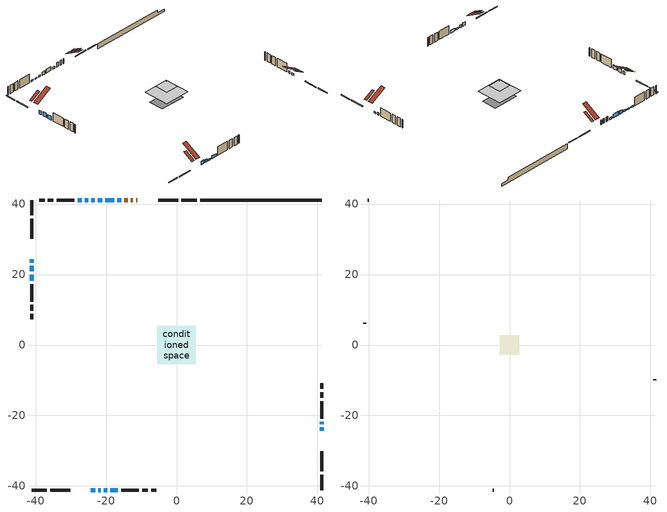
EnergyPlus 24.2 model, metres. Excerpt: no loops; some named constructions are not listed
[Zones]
conditioned space
 floor adiabatic (AdiabaticFloorConstruction): -5.47,-5.47 -5.47,5.47 5.47,5.47 5.47,-5.47 z2.21
 floor foundation (Slab1 construction): -5.41,-3.2 -5.41,3.2 5.41,3.2 5.41,-3.2 z-1.22
 wall outside (RimJoist1 construction): 5.78,41.15 1.4,41.15 / -41.15,-41.15 -36.77,-41.15 / -41.15,41.15 -41.15,36.77 / 41.15,-41.15 41.15,-36.77 z0.99:1.29
 wall outside (RimJoist2 construction): 0.47,41.15 -5.21,41.15 / -35.85,-41.15 -30.16,-41.15 / -41.15,35.85 -41.15,30.16 / 41.15,-35.85 41.15,-30.16 z0.99:1.29
 wall outside (AdiabaticWallConstruction 1): -11.08,41.15 -11.44,41.15 / -12.36,41.15 -12.92,41.15 / -13.85,41.15 -14.76,41.15 z0.99:3.02
 wall outside (AdiabaticWallConstruction): -15.69,41.15 -16.8,41.15 z0.99:1.91; -17.73,41.15 -20.17,41.15 / -41.15,20 -41.15,18.22 z0.99:2.62; -41.15,24.29 -41.15,23.38 / -24.29,-41.15 -23.07,-41.15 / -21.1,41.15 -22.32,41.15 z0.99:2.41; -22.14,-41.15 -21.53,-41.15 / -18.76,-41.15 -16.63,-41.15 z0.99:2.16; 41.15,-24.29 41.15,-23.38 / -20.61,-41.15 -19.69,-41.15 / -23.25,41.15 -24.16,41.15 z0.99:1.65; -25.09,41.15 -26.01,41.15 z0.99:1.45; -26.93,41.15 -28.05,41.15 z0.99:1.55; -41.15,22.45 -41.15,20.92 z0.99:2.67; 41.15,-22.45 41.15,-21.84 z0.99:2.01
 wall outside (Wall1 construction): -28.98,41.15 -33.98,41.15 / -15.7,-41.15 -10.69,-41.15 / -41.15,17.29 -41.15,12.28 / 41.15,-20.91 41.15,-15.9 z0.99:4.65
 wall outside (Wall2 construction): -34.91,41.15 -36.53,41.15 / -9.76,-41.15 -8.14,-41.15 / -41.15,11.36 -41.15,9.74 / 41.15,-14.98 41.15,-13.36 z0.99:4.65
 wall outside (Wall3 construction): -37.46,41.15 -38.98,41.15 / -7.21,-41.15 -5.69,-41.15 / -41.15,8.81 -41.15,7.29 / 41.15,-12.43 41.15,-10.91 z0.99:4.65
 wall foundation (FoundationWall1 construction): 6.71,41.15,-1.22 6.71,41.15,0.99 37.71,41.15,0.99 37.71,41.15,-0.2 41.15,41.15,-0.2 41.15,41.15,-1.22
 window (WindowConstruction 9): -15.69,41.15 -16.8,41.15 z0.99:1.9
 window (WindowConstruction 4): -17.73,41.15 -20.17,41.15 z0.99:2.61
 window (WindowConstruction 5): -41.15,24.29 -41.15,23.38 z0.99:2.41
 window (WindowConstruction 6): -24.29,-41.15 -23.07,-41.15 z0.99:2.41
 window (WindowConstruction 7): -22.14,-41.15 -21.53,-41.15 z0.99:2.16
 window (WindowConstruction 8): -21.1,41.15 -22.32,41.15 z0.99:2.41
 window (WindowConstruction 11): 41.15,-24.29 41.15,-23.38 z0.99:1.65
 window (WindowConstruction 12): -20.6,-41.15 -19.69,-41.15 z0.99:1.65
 window (WindowConstruction 13): -23.25,41.15 -24.16,41.15 z0.99:1.65
 window (WindowConstruction 14): -25.09,41.15 -26,41.15 z0.99:1.45
 window (WindowConstruction 10): -26.93,41.15 -28.05,41.15 z0.99:1.55
 window (WindowConstruction): -41.15,22.45 -41.15,20.92 z0.99:2.67
 window (WindowConstruction 1): -41.15,19.99 -41.15,18.22 z0.99:2.61
 window (WindowConstruction 2): 41.15,-22.45 41.15,-21.84 z0.99:2.01
 window (WindowConstruction 3): -18.76,-41.15 -16.63,-41.15 z0.99:2.16
 door (Door): -11.08,41.15 -11.44,41.15 z0.99:3.02
 door (Door 1): -12.37,41.15 -12.92,41.15 z0.99:3.02
 door (Door 2): -13.85,41.15 -14.76,41.15 z0.99:3.02
 ceiling adiabatic (AdiabaticFloorConstruction): 5.47,-5.47 5.47,5.47 -5.47,5.47 -5.47,-5.47 z2.21
 roof outside (Roof1 construction): -7.3,41.15,4.65 -7.3,37.12,7 -6.14,37.12,7 -6.14,41.15,4.65; -28.07,-41.15,4.65 -28.07,-37.12,7 -29.23,-37.12,7 -29.23,-41.15,4.65; -41.15,28.07,4.65 -37.12,28.07,7 -37.12,29.23,7 -41.15,29.23,4.65; 41.15,-28.07,4.65 37.12,-28.07,7 37.12,-29.23,7 41.15,-29.23,4.65
attic - vented
 floor to conditioned space (Floor1 construction Reversed): -2.72,-2.72 -2.72,2.72 2.72,2.72 2.72,-2.72 z4.65
 floor to conditioned space (Floor2 construction Reversed): -2.31,-2.31 -2.31,2.31 2.31,2.31 2.31,-2.31 z4.65
 wall outside (Wall4 construction): -39.91,41.15 -40.22,41.15 / -4.76,-41.15 -4.45,-41.15 / -41.15,6.36 -41.15,6.05 / 41.15,-9.98 41.15,-9.67 z0.99:4.65
 roof outside (Roof2 construction): -10.15,41.15,4.65 -10.15,34.53,8.51 -8.23,34.53,8.51 -8.23,41.15,4.65; -25.22,-41.15,4.65 -25.22,-34.53,8.51 -27.14,-34.53,8.51 -27.14,-41.15,4.65; -41.15,25.22,4.65 -34.53,25.22,8.51 -34.53,27.14,8.51 -41.15,27.14,4.65; 41.15,-25.22,4.65 34.53,-25.22,8.51 34.53,-27.14,8.51 41.15,-27.14,4.65
[Material] Roughness=Rough; Thermal Absorptance=0.9
Name | Thickness {m} | Conductivity {W/m-K} | Density {kg/m3} | Specific Heat {J/kg-K} | Solar Absorptance | Visible Absorptance
ceiling loosefill ins | 0.169333 | 0.0480833 | 16.02 | 1046.75 | 0.7 | 0.7
ceiling stud and cavity | 0.1397 | 0.162909 | 65.682 | 1177.47 | 0.7 | 0.7
ceiling stud and cavity 1 | 0.1397 | 0.0759935 | 65.682 | 1177.47 | 0.7 | 0.7
gypsum board | 0.0127 | 0.160291 | 801 | 837.4 | 0.6 | 0.6
[Construction]
Floor1 construction: ceiling loosefill ins, ceiling stud and cavity, gypsum board
Floor2 construction: ceiling stud and cavity 1, gypsum board
[EnergyManagementSystem:Program]
infil_program: Set p_m = 0.14; Set p_s = 0.22; Set s_m = 270; Set s_s = 370; Set z_m = 9.99744; Set z_s = 4.753894172523558; Set f_t = (((s_m/z_m)^p_m)*((z_s/s_s)^p_s)); Set Tdiff = tin_s-tout_s; Set dT = @Abs Tdiff; Set c = 0.0874; Set Cs = 0.0892; Set Cw = 0.1658; Set n = 0.65; Set sft = (f_t*0.3); Set temp1 = ((c*Cw)*((sft*site_vw_s)^(2*n)))^2; Set Qinf = (((c*Cs*(dT^n))^2)+temp1)^0.5; Set Qinf = (@Max Qinf 0); Set mech_vent_house_fan_sensible_load_act = 0.0; Set mech_vent_house_fan_latent_load_act = 0.0; Set OASupInPb = out_pb_s; Set OASupInTemp = tout_s; Set OASupInW = out_wt_s; Set OASupRho = (@RhoAirFnPbTdbW OASupInPb OASupInTemp OASupInW); Set OASupCp = (@CpAirFnW OASupInW); Set OASupInEnth = (@HFnTdbW OASupInTemp OASupInW); Set ZoneTemp = tin_s; Set ZoneW = win_s; Set ZoneCp = (@CpAirFnW ZoneW); Set ZoneAirEnth = (@HFnTdbW ZoneTemp ZoneW); Set mech_vent_house_fan_cfis_act = 0.0; Set QWHV_cfis_sup = 0.0; Set QWHV_cfis_suppl_sup = 0.0; Set QWHV_cfis_suppl_exh = 0.0; Set Qrange = 0; Set Qrange = Qrange + 0.075 * mech_vent_range_fan_0_sch_s; Set Qbath = 0; Set Qdryer = 0; Set Qdryer = Qdryer + 0.00308 * clothes_dryer_exhaust_0_sch_s; Set QWHV_sup = 0.0; Set QWHV_exh = 0.00833; Set Qsupply = QWHV_sup + QWHV_cfis_sup + QWHV_cfis_suppl_sup; Set Qexhaust = Qrange + Qbath + Qdryer + QWHV_exh + QWHV_cfis_suppl_exh; Set Qfan = (@Max Qexhaust Qsupply); Set Qducts = 0; If Qducts < 0; Set Qsupply = Qsupply - Qducts; Else; Set Qexhaust = Qexhaust + Qducts; EndIf; Set Qfan_with_ducts = (@Max Qexhaust Qsupply); Set Qimb = (@Abs (Qsupply - Qexhaust)); If Qinf + Qimb > 0; Set Qtot = Qfan_with_ducts + (Qinf^2) / (Qinf + Qimb); Else; Set Qtot = Qfan_with_ducts; EndIf; Set Qinf_adj = Qtot - Qfan; Set infil_flow_act = Qinf_adj; Set infil_program_Qinf = Qinf_adj; Set infil_program_Qfan = Qfan; Set Qload = Qfan; Set Effectiveness_Sens = 0.0; Set Effectiveness_Lat = 0.0; Set Fan_MFR = Qload * OASupRho; Set ZoneInEnth = OASupInEnth; Set ZoneInTemp = OASupInTemp; Set FanTotalToCond = Fan_MFR * (ZoneInEnth - ZoneAirEnth); Set FanSensToCond = Fan_MFR * ZoneCp * (ZoneInTemp - ZoneTemp); Set FanLatToCond = FanTotalToCond - FanSensToCond; Set mech_vent_house_fan_sensible_load_act = mech_vent_house_fan_sensible_load_act + FanSensToCond; Set mech_vent_house_fan_latent_load_act = mech_vent_house_fan_latent_load_act + FanLatToCond
total_loads_program: Set loads_htg_tot = 0; Set loads_clg_tot = 0; If htg_load_cond > 0; Set loads_htg_tot = loads_htg_tot + (htg_load_cond - clg_load_cond) * 1.0; EndIf; Set loads_htg_tot = (@Max loads_htg_tot 0); If clg_load_cond > 0; Set loads_clg_tot = loads_clg_tot + (clg_load_cond - htg_load_cond) * 0.0; EndIf; Set loads_clg_tot = (@Max loads_clg_tot 0)
unmet_hours_program: Set htg_unmet_hours = 0; Set clg_unmet_hours = 0; Set unit_htg_unmet_hours = 0; If ((DayOfYear >= 1) && (DayOfYear <= 365)); Set unit_htg_unmet_hours = unit_htg_unmet_hours + conditioned_space_htg_unmet_s; If unit_htg_unmet_hours > htg_unmet_hours; Set htg_unmet_hours = unit_htg_unmet_hours; EndIf; EndIf
water_heater_EC_adj: If WarmupFlag == 0; Set dhw_e_cons = water_heater_energy + water_heater_on_cycle_parasitic + water_heater_off_cycle_parasitic; Set water_heater_ec_adj_act = 0.0 * dhw_e_cons / 1; EndIf
[EnergyManagementSystem:ProgramCallingManager]
boiler_hydronic_pump_disaggregate_program_calling_manager: EndOfSystemTimestepBeforeHVACReporting; boiler_hydronic_pump_disaggregate_program
boiler_hydronic_pump_power_program_calling_manager: EndOfSystemTimestepBeforeHVACReporting; boiler_hydronic_pump_power_program
component_loads_program_calling_manager: EndOfZoneTimestepAfterZoneReporting; component_loads_program
fridge_schedule_program_calling_manager: BeginZoneTimestepAfterInitHeatBalance; fridge_schedule_program
infil_program_calling_manager: BeginZoneTimestepAfterInitHeatBalance; infil_program
natural_vent_program_calling_manager: BeginZoneTimestepAfterInitHeatBalance; natural_vent_program
total_airflows_program_calling_manager: EndOfZoneTimestepAfterZoneReporting; total_airflows_program
total_loads_program_calling_manager: EndOfZoneTimestepAfterZoneReporting; total_loads_program
unmet_hours_program_calling_manager: EndOfZoneTimestepBeforeZoneReporting; unmet_hours_program
water_heater_EC_adj_ProgramManager: EndOfSystemTimestepBeforeHVACReporting; water_heater_EC_adj
[EnergyManagementSystem:OutputVariable] Type of Data in Variable=Summed
Name | EMS Variable | Update Frequency | EMS Program or Subroutine | Units
boiler hydronic pump disaggregate htg primary | boiler_hydronic_pump_primary_htg | SystemTimestep | boiler_hydronic_pump_disaggregate_program | J
loads_htg_tot_peakload_outvar; loads_htg_tot_annual_outvar; Energy Management System Output Variable 1; Energy Management System Output Variable 45 | loads_htg_tot | ZoneTimestep | total_loads_program | J
loads_clg_tot_peakload_outvar; loads_clg_tot_annual_outvar; Energy Management System Output Variable 2; Energy Management System Output Variable 46 | loads_clg_tot | ZoneTimestep | total_loads_program | J
htg_unmet_hours_annual_outvar; Energy Management System Output Variable 3 | htg_unmet_hours | ZoneTimestep | unmet_hours_program | hr
clg_unmet_hours_annual_outvar; Energy Management System Output Variable 4 | clg_unmet_hours | ZoneTimestep | unmet_hours_program | hr
loads_htg_roofs_annual_outvar; Energy Management System Output Variable 5 | loads_htg_roofs | ZoneTimestep | component_loads_program | J
loads_htg_ceilings_annual_outvar; Energy Management System Output Variable 6 | loads_htg_ceilings | ZoneTimestep | component_loads_program | J
loads_htg_walls_annual_outvar; Energy Management System Output Variable 7 | loads_htg_walls | ZoneTimestep | component_loads_program | J
loads_htg_rim_joists_annual_outvar; Energy Management System Output Variable 8 | loads_htg_rim_joists | ZoneTimestep | component_loads_program | J
loads_htg_foundation_walls_annual_outvar; Energy Management System Output Variable 9 | loads_htg_foundation_walls | ZoneTimestep | component_loads_program | J
loads_htg_doors_annual_outvar; Energy Management System Output Variable 10 | loads_htg_doors | ZoneTimestep | component_loads_program | J
loads_htg_windows_conduction_annual_outvar; Energy Management System Output Variable 11 | loads_htg_windows_conduction | ZoneTimestep | component_loads_program | J
loads_htg_windows_solar_annual_outvar; Energy Management System Output Variable 12 | loads_htg_windows_solar | ZoneTimestep | component_loads_program | J
loads_htg_skylights_conduction_annual_outvar; Energy Management System Output Variable 13 | loads_htg_skylights_conduction | ZoneTimestep | component_loads_program | J
loads_htg_skylights_solar_annual_outvar; Energy Management System Output Variable 14 | loads_htg_skylights_solar | ZoneTimestep | component_loads_program | J
loads_htg_floors_annual_outvar; Energy Management System Output Variable 15 | loads_htg_floors | ZoneTimestep | component_loads_program | J
loads_htg_slabs_annual_outvar; Energy Management System Output Variable 16 | loads_htg_slabs | ZoneTimestep | component_loads_program | J
loads_htg_internal_mass_annual_outvar; Energy Management System Output Variable 17 | loads_htg_internal_mass | ZoneTimestep | component_loads_program | J
loads_htg_infil_annual_outvar; Energy Management System Output Variable 18 | loads_htg_infil | ZoneTimestep | component_loads_program | J
loads_htg_natvent_annual_outvar; Energy Management System Output Variable 19 | loads_htg_natvent | ZoneTimestep | component_loads_program | J
loads_htg_mechvent_annual_outvar; Energy Management System Output Variable 20 | loads_htg_mechvent | ZoneTimestep | component_loads_program | J
loads_htg_whf_annual_outvar; Energy Management System Output Variable 21 | loads_htg_whf | ZoneTimestep | component_loads_program | J
loads_htg_ducts_annual_outvar; Energy Management System Output Variable 22 | loads_htg_ducts | ZoneTimestep | component_loads_program | J
loads_htg_intgains_annual_outvar; Energy Management System Output Variable 23 | loads_htg_intgains | ZoneTimestep | component_loads_program | J
loads_htg_lighting_annual_outvar; Energy Management System Output Variable 24 | loads_htg_lighting | ZoneTimestep | component_loads_program | J
loads_clg_roofs_annual_outvar; Energy Management System Output Variable 25 | loads_clg_roofs | ZoneTimestep | component_loads_program | J
loads_clg_ceilings_annual_outvar; Energy Management System Output Variable 26 | loads_clg_ceilings | ZoneTimestep | component_loads_program | J
loads_clg_walls_annual_outvar; Energy Management System Output Variable 27 | loads_clg_walls | ZoneTimestep | component_loads_program | J
loads_clg_rim_joists_annual_outvar; Energy Management System Output Variable 28 | loads_clg_rim_joists | ZoneTimestep | component_loads_program | J
loads_clg_foundation_walls_annual_outvar; Energy Management System Output Variable 29 | loads_clg_foundation_walls | ZoneTimestep | component_loads_program | J
loads_clg_doors_annual_outvar; Energy Management System Output Variable 30 | loads_clg_doors | ZoneTimestep | component_loads_program | J
loads_clg_windows_conduction_annual_outvar; Energy Management System Output Variable 31 | loads_clg_windows_conduction | ZoneTimestep | component_loads_program | J
loads_clg_windows_solar_annual_outvar; Energy Management System Output Variable 32 | loads_clg_windows_solar | ZoneTimestep | component_loads_program | J
loads_clg_skylights_conduction_annual_outvar; Energy Management System Output Variable 33 | loads_clg_skylights_conduction | ZoneTimestep | component_loads_program | J
loads_clg_skylights_solar_annual_outvar; Energy Management System Output Variable 34 | loads_clg_skylights_solar | ZoneTimestep | component_loads_program | J
loads_clg_floors_annual_outvar; Energy Management System Output Variable 35 | loads_clg_floors | ZoneTimestep | component_loads_program | J
loads_clg_slabs_annual_outvar; Energy Management System Output Variable 36 | loads_clg_slabs | ZoneTimestep | component_loads_program | J
loads_clg_internal_mass_annual_outvar; Energy Management System Output Variable 37 | loads_clg_internal_mass | ZoneTimestep | component_loads_program | J
loads_clg_infil_annual_outvar; Energy Management System Output Variable 38 | loads_clg_infil | ZoneTimestep | component_loads_program | J
loads_clg_natvent_annual_outvar; Energy Management System Output Variable 39 | loads_clg_natvent | ZoneTimestep | component_loads_program | J
loads_clg_mechvent_annual_outvar; Energy Management System Output Variable 40 | loads_clg_mechvent | ZoneTimestep | component_loads_program | J
loads_clg_whf_annual_outvar; Energy Management System Output Variable 41 | loads_clg_whf | ZoneTimestep | component_loads_program | J
loads_clg_ducts_annual_outvar; Energy Management System Output Variable 42 | loads_clg_ducts | ZoneTimestep | component_loads_program | J
loads_clg_intgains_annual_outvar; Energy Management System Output Variable 43 | loads_clg_intgains | ZoneTimestep | component_loads_program | J
loads_clg_lighting_annual_outvar; Energy Management System Output Variable 44 | loads_clg_lighting | ZoneTimestep | component_loads_program | J
[Schedule:Day:Interval]
interior lighting schedule day: No, 01:00, 0.108182, 04:00, 0.0901515, 05:00, 0.0991667, 06:00, 0.162273, 07:00, 0.270455, 08:00, 0.342576, 10:00, 0.369621, 11:00, 0.351591, 12:00, 0.333561, 13:00, 0.324545, 14:00, 0.31553, 15:00, 0.333561, 16:00, 0.369621, 17:00, 0.450758, 18:00, 0.585985, 19:00, 0.775303, 20:00, 0.955606, 21:00, 0.991667, 22:00, 0.712197, 23:00, 0.360606, 24:00, 0.162273
interior lighting schedule day 1: No, 01:00, 0.100909, 04:00, 0.0840909, 05:00, 0.0925, 06:00, 0.151364, 07:00, 0.252273, 08:00, 0.319545, 10:00, 0.344773, 11:00, 0.327955, 12:00, 0.311136, 13:00, 0.302727, 14:00, 0.294318, 15:00, 0.311136, 16:00, 0.344773, 17:00, 0.420455, 18:00, 0.546591, 19:00, 0.723182, 20:00, 0.891364, 21:00, 0.925, 22:00, 0.664318, 23:00, 0.336364, 24:00, 0.151364
interior lighting schedule day 2: No, 01:00, 0.0927273, 04:00, 0.0772727, 05:00, 0.085, 06:00, 0.139091, 07:00, 0.231818, 08:00, 0.293636, 10:00, 0.316818, 11:00, 0.301364, 12:00, 0.285909, 13:00, 0.278182, 14:00, 0.270455, 15:00, 0.285909, 16:00, 0.316818, 17:00, 0.386364, 18:00, 0.502273, 19:00, 0.664545, 20:00, 0.819091, 21:00, 0.85, 22:00, 0.610455, 23:00, 0.309091, 24:00, 0.139091
interior lighting schedule day 3: No, 01:00, 0.0845455, 04:00, 0.0704545, 05:00, 0.0775, 06:00, 0.126818, 07:00, 0.211364, 08:00, 0.267727, 10:00, 0.288864, 11:00, 0.274773, 12:00, 0.260682, 13:00, 0.253636, 14:00, 0.246591, 15:00, 0.260682, 16:00, 0.288864, 17:00, 0.352273, 18:00, 0.457955, 19:00, 0.605909, 20:00, 0.746818, 21:00, 0.775, 22:00, 0.556591, 23:00, 0.281818, 24:00, 0.126818
interior lighting schedule day 4: No, 01:00, 0.0763636, 04:00, 0.0636364, 05:00, 0.07, 06:00, 0.114545, 07:00, 0.190909, 08:00, 0.241818, 10:00, 0.260909, 11:00, 0.248182, 12:00, 0.235455, 13:00, 0.229091, 14:00, 0.222727, 15:00, 0.235455, 16:00, 0.260909, 17:00, 0.318182, 18:00, 0.413636, 19:00, 0.547273, 20:00, 0.674545, 21:00, 0.7, 22:00, 0.502727, 23:00, 0.254545, 24:00, 0.114545
interior lighting schedule day 5: No, 01:00, 0.0727273, 04:00, 0.0606061, 05:00, 0.0666667, 06:00, 0.109091, 07:00, 0.181818, 08:00, 0.230303, 10:00, 0.248485, 11:00, 0.236364, 12:00, 0.224242, 13:00, 0.218182, 14:00, 0.212121, 15:00, 0.224242, 16:00, 0.248485, 17:00, 0.30303, 18:00, 0.393939, 19:00, 0.521212, 20:00, 0.642424, 21:00, 0.666667, 22:00, 0.478788, 23:00, 0.242424, 24:00, 0.109091
interior lighting schedule day 6: No, 01:00, 0.0745455, 04:00, 0.0621212, 05:00, 0.0683333, 06:00, 0.111818, 07:00, 0.186364, 08:00, 0.236061, 10:00, 0.254697, 11:00, 0.242273, 12:00, 0.229848, 13:00, 0.223636, 14:00, 0.217424, 15:00, 0.229848, 16:00, 0.254697, 17:00, 0.310606, 18:00, 0.403788, 19:00, 0.534242, 20:00, 0.658485, 21:00, 0.683333, 22:00, 0.490758, 23:00, 0.248485, 24:00, 0.111818
interior lighting schedule day 7: No, 01:00, 0.08, 04:00, 0.0666667, 05:00, 0.0733333, 06:00, 0.12, 07:00, 0.2, 08:00, 0.253333, 10:00, 0.273333, 11:00, 0.26, 12:00, 0.246667, 13:00, 0.24, 14:00, 0.233333, 15:00, 0.246667, 16:00, 0.273333, 17:00, 0.333333, 18:00, 0.433333, 19:00, 0.573333, 20:00, 0.706667, 21:00, 0.733333, 22:00, 0.526667, 23:00, 0.266667, 24:00, 0.12
interior lighting schedule day 8: No, 01:00, 0.0890909, 04:00, 0.0742424, 05:00, 0.0816667, 06:00, 0.133636, 07:00, 0.222727, 08:00, 0.282121, 10:00, 0.304394, 11:00, 0.289545, 12:00, 0.274697, 13:00, 0.267273, 14:00, 0.259848, 15:00, 0.274697, 16:00, 0.304394, 17:00, 0.371212, 18:00, 0.482576, 19:00, 0.638485, 20:00, 0.78697, 21:00, 0.816667, 22:00, 0.586515, 23:00, 0.29697, 24:00, 0.133636
interior lighting schedule day 9: No, 01:00, 0.0972727, 04:00, 0.0810606, 05:00, 0.0891667, 06:00, 0.145909, 07:00, 0.243182, 08:00, 0.30803, 10:00, 0.332348, 11:00, 0.316136, 12:00, 0.299924, 13:00, 0.291818, 14:00, 0.283712, 15:00, 0.299924, 16:00, 0.332348, 17:00, 0.405303, 18:00, 0.526894, 19:00, 0.697121, 20:00, 0.859242, 21:00, 0.891667, 22:00, 0.640379, 23:00, 0.324242, 24:00, 0.145909
interior lighting schedule day 10: No, 01:00, 0.105455, 04:00, 0.0878788, 05:00, 0.0966667, 06:00, 0.158182, 07:00, 0.263636, 08:00, 0.333939, 10:00, 0.360303, 11:00, 0.342727, 12:00, 0.325152, 13:00, 0.316364, 14:00, 0.307576, 15:00, 0.325152, 16:00, 0.360303, 17:00, 0.439394, 18:00, 0.571212, 19:00, 0.755758, 20:00, 0.931515, 21:00, 0.966667, 22:00, 0.694242, 23:00, 0.351515, 24:00, 0.158182
interior lighting schedule day 11: No, 01:00, 0.109091, 04:00, 0.0909091, 05:00, 0.1, 06:00, 0.163636, 07:00, 0.272727, 08:00, 0.345455, 10:00, 0.372727, 11:00, 0.354545, 12:00, 0.336364, 13:00, 0.327273, 14:00, 0.318182, 15:00, 0.336364, 16:00, 0.372727, 17:00, 0.454545, 18:00, 0.590909, 19:00, 0.781818, 20:00, 0.963636, 21:00, 1, 22:00, 0.718182, 23:00, 0.363636, 24:00, 0.163636
interior lighting schedule default day; occupants schedule default day; clothes dryer schedule default day; cooking range schedule default day; mech vent range fan 0 schedule default day; misc plug loads schedule default day; general water use schedule default day; clothes dryer exhaust 0 schedule default day; cooling season schedule day; cooling season schedule day 2; cooling season schedule default day; exterior lighting schedule default day; natural vent schedule default day: No, 24:00, 0
occupants schedule day: No, 05:00, 0.426829, 06:00, 0.719512, 07:00, 1, 08:00, 0.670732, 09:00, 0.329268, 14:00, 0.170732, 15:00, 0.231707, 16:00, 0.329268, 17:00, 0.5, 18:00, 0.670732, 19:00, 0.829268, 21:00, 1, 22:00, 0.853659, 23:00, 0.646341, 24:00, 0.426829
clothes dryer schedule day; clothes dryer exhaust 0 schedule day: No, 01:00, 0.123457, 02:00, 0.0740741, 03:00, 0.0493827, 04:00, 0.0246914, 05:00, 0.0493827, 06:00, 0.0740741, 07:00, 0.197531, 08:00, 0.395062, 09:00, 0.592593, 10:00, 0.839506, 11:00, 0.962963, 12:00, 1, 13:00, 0.91358, 14:00, 0.82716, 15:00, 0.716049, 16:00, 0.753086, 17:00, 0.679012, 18:00, 0.666667, 20:00, 0.62963, 21:00, 0.641975, 22:00, 0.666667, 23:00, 0.54321, 24:00, 0.296296
cooking range schedule day: No, 05:00, 0.0597015, 06:00, 0.11194, 07:00, 0.171642, 08:00, 0.291045, 11:00, 0.343284, 12:00, 0.402985, 13:00, 0.462687, 14:00, 0.343284, 15:00, 0.291045, 16:00, 0.402985, 17:00, 0.567164, 18:00, 1, 19:00, 0.850746, 20:00, 0.432836, 21:00, 0.291045, 22:00, 0.231343, 23:00, 0.171642, 24:00, 0.11194
mech vent range fan 0 schedule day: No, 18:00, 0, 19:00, 1, 20:00, 0.2, 24:00, 0
misc plug loads schedule day: No, 06:00, 0.705882, 07:00, 0.745098, 08:00, 0.803922, 15:00, 0.823529, 16:00, 0.862745, 17:00, 0.921569, 18:00, 0.980392, 19:00, 1, 20:00, 0.980392, 21:00, 0.941176, 22:00, 0.862745, 23:00, 0.784314, 24:00, 0.72549
general water use schedule day: No, 01:00, 0.315068, 03:00, 0.287671, 04:00, 0.342466, 05:00, 0.369863, 06:00, 0.520548, 07:00, 0.60274, 08:00, 0.534247, 10:00, 0.506849, 11:00, 0.465753, 14:00, 0.479452, 15:00, 0.534247, 16:00, 0.589041, 17:00, 0.69863, 18:00, 0.876712, 19:00, 0.890411, 20:00, 0.986301, 21:00, 1, 22:00, 0.863014, 23:00, 0.616438, 24:00, 0.465753
cooling season schedule day 1: No, 24:00, 1
exterior lighting schedule day: No, 01:00, 0.566667, 03:00, 0.524167, 05:00, 0.495833, 06:00, 0.5525, 07:00, 0.623333, 08:00, 0.580833, 09:00, 0.439167, 10:00, 0.354167, 12:00, 0.34, 13:00, 0.354167, 14:00, 0.396667, 15:00, 0.425, 16:00, 0.495833, 17:00, 0.623333, 18:00, 0.793333, 19:00, 0.906667, 20:00, 0.963333, 21:00, 0.991667, 22:00, 0.920833, 23:00, 0.793333, 24:00, 0.665833
exterior lighting schedule day 1: No, 01:00, 0.528571, 03:00, 0.488929, 05:00, 0.4625, 06:00, 0.515357, 07:00, 0.581429, 08:00, 0.541786, 09:00, 0.409643, 10:00, 0.330357, 12:00, 0.317143, 13:00, 0.330357, 14:00, 0.37, 15:00, 0.396429, 16:00, 0.4625, 17:00, 0.581429, 18:00, 0.74, 19:00, 0.845714, 20:00, 0.898571, 21:00, 0.925, 22:00, 0.858929, 23:00, 0.74, 24:00, 0.621071
exterior lighting schedule day 10: No, 01:00, 0.552381, 03:00, 0.510952, 05:00, 0.483333, 06:00, 0.538571, 07:00, 0.607619, 08:00, 0.56619, 09:00, 0.428095, 10:00, 0.345238, 12:00, 0.331429, 13:00, 0.345238, 14:00, 0.386667, 15:00, 0.414286, 16:00, 0.483333, 17:00, 0.607619, 18:00, 0.773333, 19:00, 0.88381, 20:00, 0.939048, 21:00, 0.966667, 22:00, 0.897619, 23:00, 0.773333, 24:00, 0.649048
exterior lighting schedule day 11: No, 01:00, 0.571429, 03:00, 0.528571, 05:00, 0.5, 06:00, 0.557143, 07:00, 0.628571, 08:00, 0.585714, 09:00, 0.442857, 10:00, 0.357143, 12:00, 0.342857, 13:00, 0.357143, 14:00, 0.4, 15:00, 0.428571, 16:00, 0.5, 17:00, 0.628571, 18:00, 0.8, 19:00, 0.914286, 20:00, 0.971429, 21:00, 1, 22:00, 0.928571, 23:00, 0.8, 24:00, 0.671429
exterior lighting schedule day 2: No, 01:00, 0.485714, 03:00, 0.449286, 05:00, 0.425, 06:00, 0.473571, 07:00, 0.534286, 08:00, 0.497857, 09:00, 0.376429, 10:00, 0.303571, 12:00, 0.291429, 13:00, 0.303571, 14:00, 0.34, 15:00, 0.364286, 16:00, 0.425, 17:00, 0.534286, 18:00, 0.68, 19:00, 0.777143, 20:00, 0.825714, 21:00, 0.85, 22:00, 0.789286, 23:00, 0.68, 24:00, 0.570714
exterior lighting schedule day 3: No, 01:00, 0.442857, 03:00, 0.409643, 05:00, 0.3875, 06:00, 0.431786, 07:00, 0.487143, 08:00, 0.453929, 09:00, 0.343214, 10:00, 0.276786, 12:00, 0.265714, 13:00, 0.276786, 14:00, 0.31, 15:00, 0.332143, 16:00, 0.3875, 17:00, 0.487143, 18:00, 0.62, 19:00, 0.708571, 20:00, 0.752857, 21:00, 0.775, 22:00, 0.719643, 23:00, 0.62, 24:00, 0.520357
exterior lighting schedule day 4: No, 01:00, 0.4, 03:00, 0.37, 05:00, 0.35, 06:00, 0.39, 07:00, 0.44, 08:00, 0.41, 09:00, 0.31, 10:00, 0.25, 12:00, 0.24, 13:00, 0.25, 14:00, 0.28, 15:00, 0.3, 16:00, 0.35, 17:00, 0.44, 18:00, 0.56, 19:00, 0.64, 20:00, 0.68, 21:00, 0.7, 22:00, 0.65, 23:00, 0.56, 24:00, 0.47
exterior lighting schedule day 5: No, 01:00, 0.380952, 03:00, 0.352381, 05:00, 0.333333, 06:00, 0.371429, 07:00, 0.419048, 08:00, 0.390476, 09:00, 0.295238, 10:00, 0.238095, 12:00, 0.228571, 13:00, 0.238095, 14:00, 0.266667, 15:00, 0.285714, 16:00, 0.333333, 17:00, 0.419048, 18:00, 0.533333, 19:00, 0.609524, 20:00, 0.647619, 21:00, 0.666667, 22:00, 0.619048, 23:00, 0.533333, 24:00, 0.447619
exterior lighting schedule day 6: No, 01:00, 0.390476, 03:00, 0.36119, 05:00, 0.341667, 06:00, 0.380714, 07:00, 0.429524, 08:00, 0.400238, 09:00, 0.302619, 10:00, 0.244048, 12:00, 0.234286, 13:00, 0.244048, 14:00, 0.273333, 15:00, 0.292857, 16:00, 0.341667, 17:00, 0.429524, 18:00, 0.546667, 19:00, 0.624762, 20:00, 0.66381, 21:00, 0.683333, 22:00, 0.634524, 23:00, 0.546667, 24:00, 0.45881
exterior lighting schedule day 7: No, 01:00, 0.419048, 03:00, 0.387619, 05:00, 0.366667, 06:00, 0.408571, 07:00, 0.460952, 08:00, 0.429524, 09:00, 0.324762, 10:00, 0.261905, 12:00, 0.251429, 13:00, 0.261905, 14:00, 0.293333, 15:00, 0.314286, 16:00, 0.366667, 17:00, 0.460952, 18:00, 0.586667, 19:00, 0.670476, 20:00, 0.712381, 21:00, 0.733333, 22:00, 0.680952, 23:00, 0.586667, 24:00, 0.492381
exterior lighting schedule day 8: No, 01:00, 0.466667, 03:00, 0.431667, 05:00, 0.408333, 06:00, 0.455, 07:00, 0.513333, 08:00, 0.478333, 09:00, 0.361667, 10:00, 0.291667, 12:00, 0.28, 13:00, 0.291667, 14:00, 0.326667, 15:00, 0.35, 16:00, 0.408333, 17:00, 0.513333, 18:00, 0.653333, 19:00, 0.746667, 20:00, 0.793333, 21:00, 0.816667, 22:00, 0.758333, 23:00, 0.653333, 24:00, 0.548333
exterior lighting schedule day 9: No, 01:00, 0.509524, 03:00, 0.47131, 05:00, 0.445833, 06:00, 0.496786, 07:00, 0.560476, 08:00, 0.522262, 09:00, 0.394881, 10:00, 0.318452, 12:00, 0.305714, 13:00, 0.318452, 14:00, 0.356667, 15:00, 0.382143, 16:00, 0.445833, 17:00, 0.560476, 18:00, 0.713333, 19:00, 0.815238, 20:00, 0.86619, 21:00, 0.891667, 22:00, 0.827976, 23:00, 0.713333, 24:00, 0.59869
[Schedule:Week:Daily]
clothes dryer exhaust 0 schedule Week Rule - Jan1-Dec31: clothes dryer exhaust 0 schedule day, clothes dryer exhaust 0 schedule day, clothes dryer exhaust 0 schedule day, clothes dryer exhaust 0 schedule day, clothes dryer exhaust 0 schedule day, clothes dryer exhaust 0 schedule day, clothes dryer exhaust 0 schedule day, clothes dryer exhaust 0 schedule default day, clothes dryer exhaust 0 schedule default day, clothes dryer exhaust 0 schedule default day, clothes dryer exhaust 0 schedule default day, clothes dryer exhaust 0 schedule default day
cooling season schedule Week Rule - Jan1-May26: cooling season schedule day, cooling season schedule day, cooling season schedule day, cooling season schedule day, cooling season schedule day, cooling season schedule day, cooling season schedule day, cooling season schedule default day, cooling season schedule default day, cooling season schedule default day, cooling season schedule default day, cooling season schedule default day
cooling season schedule Week Rule - May27-Jun2: cooling season schedule day, cooling season schedule day, cooling season schedule day, cooling season schedule day, cooling season schedule day, cooling season schedule day 1, cooling season schedule day 1, cooling season schedule default day, cooling season schedule default day, cooling season schedule default day, cooling season schedule default day, cooling season schedule default day
cooling season schedule Week Rule - Jun3-Aug25: cooling season schedule day 1, cooling season schedule day 1, cooling season schedule day 1, cooling season schedule day 1, cooling season schedule day 1, cooling season schedule day 1, cooling season schedule day 1, cooling season schedule default day, cooling season schedule default day, cooling season schedule default day, cooling season schedule default day, cooling season schedule default day
cooling season schedule Week Rule - Aug26-Sep1: cooling season schedule day 1, cooling season schedule day 1, cooling season schedule day 1, cooling season schedule day 1, cooling season schedule day 1, cooling season schedule day 1, cooling season schedule day 2, cooling season schedule default day, cooling season schedule default day, cooling season schedule default day, cooling season schedule default day, cooling season schedule default day
cooling season schedule Week Rule - Sep2-Dec31: cooling season schedule day 2, cooling season schedule day 2, cooling season schedule day 2, cooling season schedule day 2, cooling season schedule day 2, cooling season schedule day 2, cooling season schedule day 2, cooling season schedule default day, cooling season schedule default day, cooling season schedule default day, cooling season schedule default day, cooling season schedule default day
exterior lighting schedule Week Rule - Aug26-Sep1: exterior lighting schedule day 7, exterior lighting schedule day 7, exterior lighting schedule day 7, exterior lighting schedule day 7, exterior lighting schedule day 7, exterior lighting schedule day 7, exterior lighting schedule day 8, exterior lighting schedule default day, exterior lighting schedule default day, exterior lighting schedule default day, exterior lighting schedule default day, exterior lighting schedule default day
exterior lighting schedule Week Rule - Sep2-Sep29: exterior lighting schedule day 8, exterior lighting schedule day 8, exterior lighting schedule day 8, exterior lighting schedule day 8, exterior lighting schedule day 8, exterior lighting schedule day 8, exterior lighting schedule day 8, exterior lighting schedule default day, exterior lighting schedule default day, exterior lighting schedule default day, exterior lighting schedule default day, exterior lighting schedule default day
exterior lighting schedule Week Rule - Sep30-Oct6: exterior lighting schedule day 8, exterior lighting schedule day 9, exterior lighting schedule day 9, exterior lighting schedule day 9, exterior lighting schedule day 9, exterior lighting schedule day 9, exterior lighting schedule day 9, exterior lighting schedule default day, exterior lighting schedule default day, exterior lighting schedule default day, exterior lighting schedule default day, exterior lighting schedule default day
exterior lighting schedule Week Rule - Oct7-Oct27: exterior lighting schedule day 9, exterior lighting schedule day 9, exterior lighting schedule day 9, exterior lighting schedule day 9, exterior lighting schedule day 9, exterior lighting schedule day 9, exterior lighting schedule day 9, exterior lighting schedule default day, exterior lighting schedule default day, exterior lighting schedule default day, exterior lighting schedule default day, exterior lighting schedule default day
exterior lighting schedule Week Rule - Oct28-Nov3: exterior lighting schedule day 9, exterior lighting schedule day 9, exterior lighting schedule day 9, exterior lighting schedule day 9, exterior lighting schedule day 10, exterior lighting schedule day 10, exterior lighting schedule day 10, exterior lighting schedule default day, exterior lighting schedule default day, exterior lighting schedule default day, exterior lighting schedule default day, exterior lighting schedule default day
exterior lighting schedule Week Rule - Nov4-Nov24: exterior lighting schedule day 10, exterior lighting schedule day 10, exterior lighting schedule day 10, exterior lighting schedule day 10, exterior lighting schedule day 10, exterior lighting schedule day 10, exterior lighting schedule day 10, exterior lighting schedule default day, exterior lighting schedule default day, exterior lighting schedule default day, exterior lighting schedule default day, exterior lighting schedule default day
exterior lighting schedule Week Rule - Nov25-Dec1: exterior lighting schedule day 10, exterior lighting schedule day 10, exterior lighting schedule day 10, exterior lighting schedule day 10, exterior lighting schedule day 10, exterior lighting schedule day 10, exterior lighting schedule day 11, exterior lighting schedule default day, exterior lighting schedule default day, exterior lighting schedule default day, exterior lighting schedule default day, exterior lighting schedule default day
exterior lighting schedule Week Rule - Dec2-Dec31: exterior lighting schedule day 11, exterior lighting schedule day 11, exterior lighting schedule day 11, exterior lighting schedule day 11, exterior lighting schedule day 11, exterior lighting schedule day 11, exterior lighting schedule day 11, exterior lighting schedule default day, exterior lighting schedule default day, exterior lighting schedule default day, exterior lighting schedule default day, exterior lighting schedule default day
natural vent schedule Week Rule - Jan1-Dec31: natural vent schedule default day, natural vent schedule default day, natural vent schedule default day, natural vent schedule default day, natural vent schedule default day, natural vent schedule default day, natural vent schedule default day, natural vent schedule default day, natural vent schedule default day, natural vent schedule default day, natural vent schedule default day, natural vent schedule default day
[Schedule:Year]
clothes dryer exhaust 0 schedule: clothes dryer exhaust 0 schedule Week Rule - Jan1-Dec31, 1, 1, 12, 31
cooling season schedule: cooling season schedule Week Rule - Jan1-May26, 1, 1, 5, 26, cooling season schedule Week Rule - May27-Jun2, 5, 27, 6, 2, cooling season schedule Week Rule - Jun3-Aug25, 6, 3, 8, 25, cooling season schedule Week Rule - Aug26-Sep1, 8, 26, 9, 1, cooling season schedule Week Rule - Sep2-Dec31, 9, 2, 12, 31
natural vent schedule: natural vent schedule Week Rule - Jan1-Dec31, 1, 1, 12, 31
